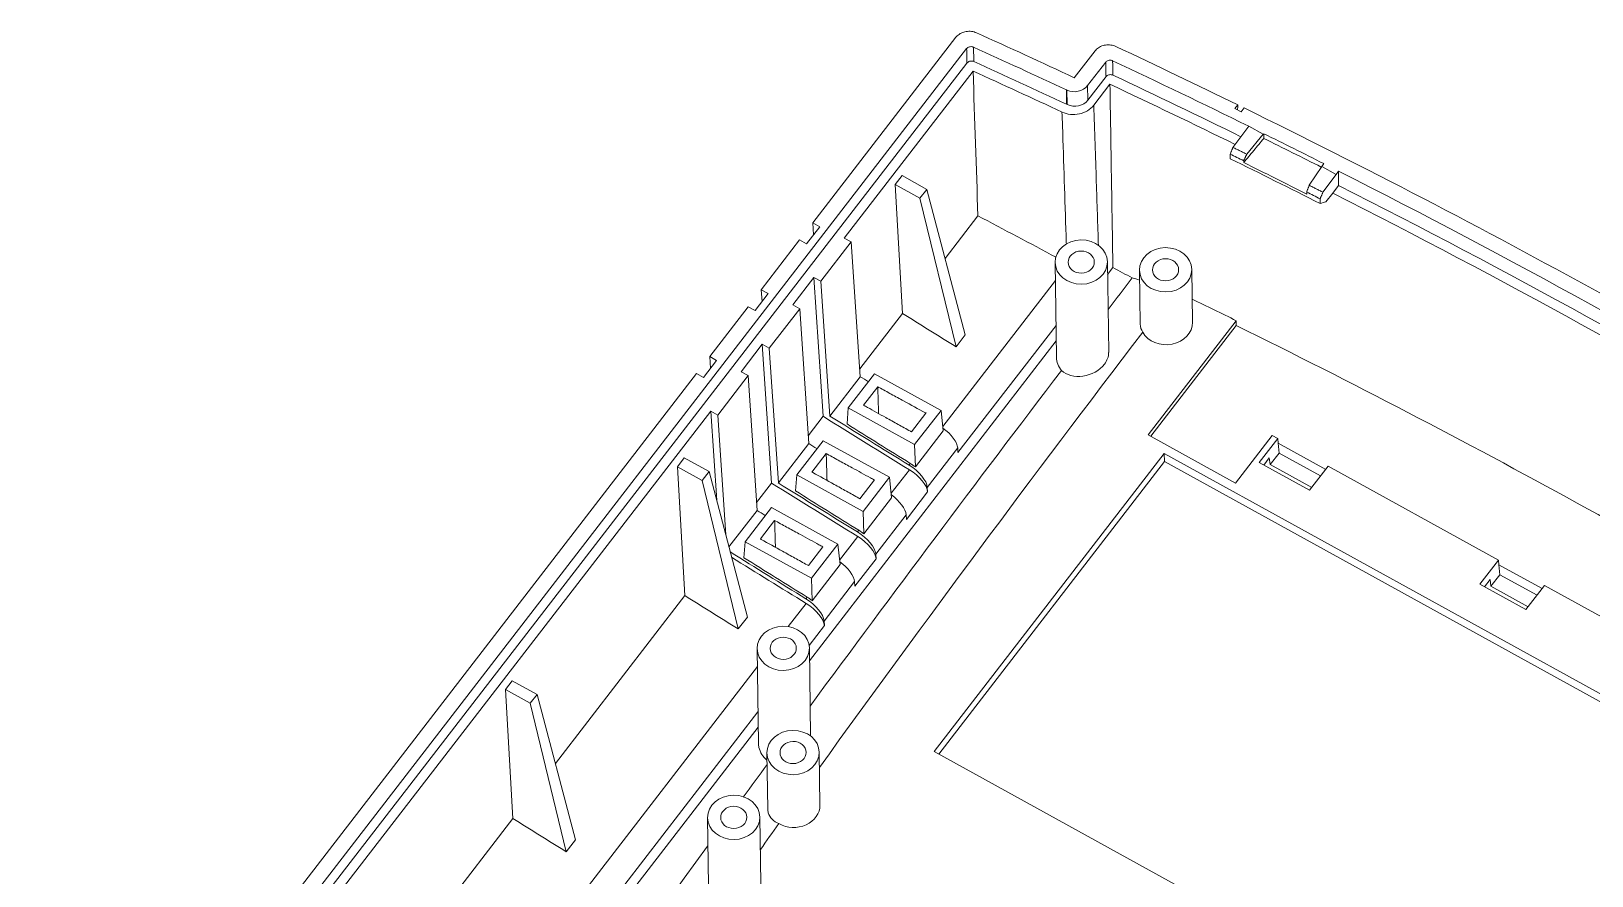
# Model space of a CAD drawing. Extents: x 28 to 864, y 245 to 592.
# Drawn here: x 351.93 to 399.7, y 300.69 to 326.54 of the extents above; entities that cross this region are included whole.
import ezdxf

# ---------------------------------------------------------------- set-up
doc = ezdxf.new("R2010")
doc.units = 0
doc.header["$MEASUREMENT"] = 0
doc.layers.add('10', color=7, linetype='Continuous')

msp = doc.modelspace()

# ---------------------------------------------------------------- linework, layer by layer
at = {"linetype": 'Continuous', "lineweight": 9}
msp.add_line((388.773, 324.176), (388.967, 324.081), dxfattribs=at)
at = {"layer": '10', "color": 7, "linetype": 'Continuous', "lineweight": 9}
for p, q in [((375.852, 320.679), (380.234, 326.358)), ((380.561, 326.011), (351.926, 288.904)), ((383.857, 325.121), (384.492, 325.944)), ((352.079, 288.647), (380.572, 325.57)), ((380.758, 325.323), (376.815, 320.213)), ((384.817, 325.595), (384.265, 324.879)), ((384.265, 324.879), (384.275, 324.438)), ((384.275, 324.438), (384.828, 325.154)), ((384.948, 324.921), (384.453, 324.279)), ((383.614, 324.315), (383.615, 324.751)), ((383.63, 324.744), (383.615, 324.751)), ((383.641, 324.303), (383.63, 324.744)), ((383.614, 324.315), (383.641, 324.303)), ((388.773, 324.176), (388.861, 324.29)), ((388.967, 324.081), (389.055, 324.195)), ((389.196, 323.637), (388.714, 322.988)), ((389.196, 323.637), (389.642, 323.391)), ((389.136, 322.781), (389.642, 323.391)), ((389.657, 323.409), (389.642, 323.391)), ((388.63, 322.643), (388.628, 322.785)), ((389.042, 322.581), (389.043, 322.524)), ((391.43, 322.405), (391.491, 322.493)), ((378.584, 322.124), (378.373, 321.852)), ((378.584, 322.124), (379.344, 321.705)), ((391.43, 322.405), (391.049, 321.828)), ((391.43, 322.405), (391.872, 322.162)), ((391.468, 321.618), (391.872, 322.162)), ((391.872, 322.162), (391.949, 322.261)), ((378.601, 317.908), (378.373, 321.852)), ((378.373, 321.852), (379.133, 321.433)), ((379.133, 321.433), (379.344, 321.705)), ((379.344, 321.705), (380.516, 317.253)), ((390.97, 321.622), (390.971, 321.562)), ((391.561, 321.326), (391.766, 321.591)), ((391.766, 321.591), (391.947, 321.826)), ((379.133, 321.433), (380.236, 316.889)), ((391.383, 321.269), (391.381, 321.414)), ((376.067, 320.561), (375.663, 320.039)), ((376.067, 320.561), (375.852, 320.679)), ((375.877, 320.315), (375.852, 320.679)), ((380.907, 320.896), (379.9, 319.592)), ((374.274, 318.634), (375.449, 320.157)), ((375.663, 320.039), (375.449, 320.157)), ((377.029, 320.095), (376.099, 318.89)), ((376.815, 320.213), (377.029, 320.095)), ((377.306, 315.97), (377.029, 320.095)), ((383.269, 319.467), (383.311, 316.568)), ((384.909, 316.708), (384.869, 319.49)), ((384.874, 319.1), (385.038, 319.312)), ((385.851, 319.232), (385.875, 317.561)), ((387.474, 317.638), (387.451, 319.255)), ((375.885, 319.008), (375.236, 318.167)), ((375.885, 319.008), (376.099, 318.89)), ((376.17, 314.758), (375.885, 319.008)), ((376.376, 314.765), (376.099, 318.89)), ((379.83, 314.449), (383.277, 318.917)), ((374.488, 318.515), (374.084, 317.993)), ((374.488, 318.515), (374.274, 318.634)), ((374.298, 318.269), (374.274, 318.634)), ((375.236, 318.167), (375.45, 318.049)), ((372.695, 316.588), (373.87, 318.111)), ((374.084, 317.993), (373.87, 318.111)), ((375.45, 318.049), (374.52, 316.844)), ((375.727, 313.924), (375.45, 318.049)), ((378.601, 317.908), (377.29, 316.209)), ((386.119, 314.19), (388.816, 317.684)), ((380.516, 317.253), (380.236, 316.889)), ((383.297, 317.536), (380.296, 313.648)), ((386.195, 314.148), (388.811, 317.538)), ((374.306, 316.962), (373.657, 316.121)), ((374.306, 316.962), (374.52, 316.844)), ((374.591, 312.712), (374.306, 316.962)), ((374.797, 312.719), (374.52, 316.844)), ((375.752, 307.278), (383.303, 317.064)), ((372.909, 316.469), (372.505, 315.947)), ((372.909, 316.469), (372.695, 316.588)), ((372.719, 316.224), (372.695, 316.588)), ((359.362, 299.31), (372.291, 316.065)), ((372.505, 315.947), (372.291, 316.065)), ((373.871, 316.003), (372.941, 314.798)), ((373.657, 316.121), (373.871, 316.003)), ((374.148, 311.878), (373.871, 316.003)), ((377.306, 315.97), (376.376, 314.765)), ((377.743, 316.058), (376.936, 315.013)), ((379.777, 314.938), (377.743, 316.058)), ((377.841, 315.662), (377.405, 315.097)), ((372.727, 314.916), (360.324, 298.844)), ((372.727, 314.916), (372.941, 314.798)), ((372.911, 312.182), (372.727, 314.916)), ((376.9, 314.523), (376.936, 315.013)), ((376.936, 315.013), (378.97, 313.892)), ((378.874, 314.281), (379.317, 314.855)), ((378.97, 313.892), (379.777, 314.938)), ((379.844, 314.312), (379.777, 314.938)), ((373.187, 311.131), (372.941, 314.798)), ((376.17, 314.758), (375.711, 314.163)), ((375.727, 313.924), (374.797, 312.719)), ((376.165, 314.012), (375.358, 312.967)), ((378.198, 312.892), (376.165, 314.012)), ((378.991, 313.207), (378.97, 313.892)), ((378.991, 313.207), (379.844, 314.312)), ((388.796, 312.715), (386.119, 314.19)), ((389.918, 314.17), (388.796, 312.715)), ((389.517, 313.344), (390.084, 314.078)), ((389.918, 314.17), (390.084, 314.078)), ((390.084, 314.078), (390.097, 313.936)), ((390.097, 313.936), (391.553, 313.134)), ((390.097, 313.936), (390.125, 313.633)), ((371.917, 313.486), (371.707, 313.213)), ((371.917, 313.486), (372.678, 313.067)), ((376.262, 313.616), (375.827, 313.051)), ((380.287, 313.789), (379.357, 312.584)), ((379.566, 304.495), (386.607, 313.619)), ((380.287, 313.789), (380.296, 313.648)), ((386.607, 313.619), (405.912, 302.981)), ((386.616, 313.372), (386.607, 313.619)), ((389.657, 313.266), (389.825, 313.483)), ((389.852, 313.279), (389.825, 313.483)), ((389.852, 313.279), (390.125, 313.633)), ((390.125, 313.633), (391.397, 312.932)), ((371.934, 309.269), (371.707, 313.213)), ((371.707, 313.213), (372.467, 312.794)), ((372.467, 312.794), (372.678, 313.067)), ((372.678, 313.067), (373.85, 308.615)), ((375.321, 312.477), (375.358, 312.967)), ((375.358, 312.967), (377.392, 311.846)), ((378.251, 312.403), (378.807, 313.124)), ((378.798, 313.266), (378.837, 313.317)), ((379.706, 304.418), (386.616, 313.372)), ((386.616, 313.372), (405.781, 302.811)), ((391.059, 312.494), (389.517, 313.344)), ((391.124, 312.578), (389.852, 313.279)), ((391.626, 313.228), (391.059, 312.494)), ((391.626, 313.228), (396.841, 310.354)), ((372.467, 312.794), (373.569, 308.251)), ((374.591, 312.712), (374.132, 312.117)), ((377.296, 312.235), (377.738, 312.809)), ((377.392, 311.846), (378.198, 312.892)), ((378.265, 312.266), (378.198, 312.892)), ((379.366, 312.443), (378.717, 311.602)), ((379.357, 312.584), (379.366, 312.443)), ((373.779, 310.921), (374.586, 311.966)), ((374.586, 311.966), (376.62, 310.846)), ((377.413, 311.161), (378.265, 312.266)), ((374.148, 311.878), (373.285, 310.76)), ((374.683, 311.57), (374.248, 311.005)), ((377.413, 311.161), (377.392, 311.846)), ((378.708, 311.743), (377.778, 310.538)), ((378.708, 311.743), (378.717, 311.602)), ((376.672, 310.357), (377.228, 311.078)), ((377.219, 311.22), (377.258, 311.271)), ((373.742, 310.431), (373.779, 310.921)), ((375.813, 309.8), (373.779, 310.921)), ((375.717, 310.189), (376.159, 310.763)), ((376.62, 310.846), (375.813, 309.8)), ((376.686, 310.22), (376.62, 310.846)), ((377.778, 310.538), (377.788, 310.397)), ((375.834, 309.115), (376.686, 310.22)), ((377.788, 310.397), (377.139, 309.556)), ((396.274, 309.62), (396.841, 310.354)), ((396.841, 310.354), (396.854, 310.212)), ((396.854, 310.212), (398.176, 309.484)), ((396.854, 310.212), (396.882, 309.91)), ((375.834, 309.115), (375.813, 309.8)), ((377.129, 309.697), (376.199, 308.492)), ((377.129, 309.697), (377.139, 309.556)), ((397.683, 308.844), (396.274, 309.62)), ((396.415, 309.543), (396.582, 309.759)), ((396.609, 309.555), (396.582, 309.759)), ((396.609, 309.555), (396.882, 309.91)), ((398.021, 309.282), (396.882, 309.91)), ((397.683, 308.844), (398.249, 309.578)), ((398.249, 309.578), (403.465, 306.704)), ((371.934, 309.269), (367.971, 304.134)), ((375.64, 309.174), (375.679, 309.225)), ((397.747, 308.928), (396.609, 309.555)), ((373.85, 308.615), (373.569, 308.251)), ((375.102, 308.323), (375.649, 309.032)), ((376.209, 308.351), (375.741, 307.744)), ((376.199, 308.492), (376.209, 308.351)), ((375.785, 304.971), (375.747, 307.669)), ((374.147, 307.646), (374.188, 304.747)), ((363.316, 293.05), (374.155, 307.096)), ((366.654, 306.666), (366.444, 306.393)), ((366.672, 302.449), (366.444, 306.393)), ((366.444, 306.393), (367.204, 305.974)), ((366.654, 306.666), (367.415, 306.247)), ((367.204, 305.974), (367.415, 306.247)), ((367.415, 306.247), (368.587, 301.795)), ((367.204, 305.974), (368.306, 301.431)), ((374.174, 305.715), (363.806, 292.279)), ((358.311, 284.677), (374.181, 305.242)), ((374.448, 304.455), (374.473, 302.731)), ((376.071, 302.861), (376.048, 304.478)), ((398.871, 293.856), (379.566, 304.495)), ((366.672, 302.449), (362.708, 297.314)), ((372.632, 302.471), (372.672, 299.705)), ((374.271, 299.787), (374.232, 302.493)), ((368.587, 301.795), (368.306, 301.431))]:
    msp.add_line(p, q, dxfattribs=at)
for centre, major_axis, ratio, start_param, end_param in [((265.586, 144.427), (243.455, 3.47), 0.846772, 1.051487, 1.065505), ((265.586, 144.427), (-242.957, -3.463), 0.846772, 4.19308, 4.206421), ((265.586, 144.427), (245.055, 3.493), 0.846772, 1.031647, 1.049187), ((265.592, 144.001), (-242.627, -3.458), 0.846772, 4.192989, 4.20578), ((265.592, 144.001), (242.943, 3.462), 0.846772, 1.051487, 1.064776), ((265.586, 144.427), (-244.556, -3.485), 0.846772, 4.170466, 4.190096), ((383.863, 325.1), (0.48, 0.007), 0.846987, 4.193604, 5.69111), ((265.592, 144.001), (-244.212, -3.481), 0.846772, 4.17163, 4.189716), ((265.592, 144.001), (244.542, 3.485), 0.846772, 1.029992, 1.04845), ((383.874, 324.659), (0.48, 0.007), 0.846987, 4.193604, 5.69111), ((265.586, 144.427), (245.055, 3.493), 0.846772, 0.926228, 1.030732), ((265.586, 144.427), (-244.556, -3.485), 0.846772, 4.159556, 4.168278), ((265.589, 144.171), (243.519, 3.471), 0.846772, 1.015936, 1.029088), ((265.586, 144.427), (-244.556, -3.485), 0.846772, 4.082776, 4.15737), ((265.592, 144.001), (-244.212, -3.481), 0.846772, 4.083829, 4.157422), ((265.592, 144.001), (244.542, 3.485), 0.846772, 0.942309, 1.015779), ((265.662, 139.065), (243.726, 3.474), 0.846772, 1.029045, 1.035463), ((395.259, 402.058), (-138.312, 107.452), 0.448723, 1.792253, 1.80348), ((1006.233, -20.899), (739.304, 10.537), 0.846772, 2.554073, 2.579156), ((386.674, 317.626), (0.8, 0.011), 0.846772, 3.572029, 6.283134), ((265.664, 138.929), (243.712, 3.473), 0.846772, 0.928282, 1.029048), ((392.926, 399.035), (138.457, -106.846), 0.441337, 4.933646, 4.935362), ((391.996, 397.83), (138.66, -107.002), 0.441337, 4.93239, 4.950481), ((391.996, 397.83), (138.457, -106.846), 0.441337, 4.933646, 4.950284), ((395.367, 402.198), (-137.031, 108.689), 0.470842, 1.801625, 1.814965), ((379.672, 314.115), (-0.583, 0.45), 0.441337, 3.513818, 4.772298), ((391.347, 396.989), (138.457, -106.846), 0.441337, 4.933646, 4.935362), ((378.742, 312.91), (0.583, -0.45), 0.441337, 0.372226, 1.808691), ((378.752, 312.768), (-0.583, 0.45), 0.441337, 3.513818, 4.950481), ((378.767, 312.943), (-0.577, 0.457), 0.470842, 4.69718, 4.956558), ((390.417, 395.784), (138.66, -107.002), 0.441337, 4.93239, 4.950481), ((390.417, 395.784), (138.457, -106.846), 0.441337, 4.933646, 4.950284), ((393.788, 400.152), (-137.031, 108.689), 0.470842, 1.801625, 1.814965), ((378.093, 312.069), (-0.583, 0.45), 0.441337, 3.513818, 4.772298), ((389.768, 394.943), (138.457, -106.846), 0.441337, 4.933646, 4.935362), ((377.163, 310.864), (0.583, -0.45), 0.441337, 0.372226, 1.808691), ((377.173, 310.722), (-0.583, 0.45), 0.441337, 3.513818, 4.950481), ((377.188, 310.897), (-0.577, 0.457), 0.470842, 4.69718, 4.956558), ((388.838, 393.738), (138.457, -106.846), 0.441337, 4.934385, 4.950284), ((388.838, 393.738), (138.66, -107.002), 0.441337, 4.934834, 4.950481), ((392.209, 398.106), (-137.031, 108.689), 0.470842, 1.801625, 1.814965), ((376.514, 310.023), (-0.583, 0.45), 0.441337, 3.513818, 4.772298), ((388.593, 393.42), (-138.312, 107.453), 0.448724, 1.792254, 1.803481), ((375.584, 308.818), (0.583, -0.45), 0.441337, 0.372226, 1.808691), ((375.61, 308.851), (-0.577, 0.457), 0.470842, 4.69718, 4.956558), ((375.594, 308.676), (-0.583, 0.45), 0.441337, 3.513818, 4.950481), ((383.33, 386.6), (-138.312, 107.452), 0.448723, 1.792253, 1.803481), ((375.271, 302.85), (-0.8, -0.011), 0.846772, 0.952857, 3.14157), ((1006.233, -20.899), (739.304, 10.537), 0.846772, 2.582369, 2.583851)]:
    msp.add_ellipse(centre, major_axis=major_axis, ratio=ratio, start_param=start_param, end_param=end_param, dxfattribs=at)
for centre, major_axis in [((384.069, 319.479), (-0.8, -0.011)), ((384.069, 319.479), (-0.4, -0.006)), ((386.651, 319.243), (-0.8, -0.011)), ((386.651, 319.243), (-0.4, -0.006)), ((374.947, 307.658), (0.8, 0.011)), ((374.947, 307.658), (0.4, 0.006)), ((375.248, 304.467), (0.8, 0.011)), ((375.248, 304.467), (0.4, 0.006)), ((373.432, 302.482), (0.8, 0.011)), ((373.432, 302.482), (0.4, 0.006))]:
    msp.add_ellipse(centre, major_axis=major_axis, ratio=0.846772, dxfattribs=at)
for points, knots in [([(380.863, 326.495), (380.815, 326.517), (380.763, 326.531), (380.71, 326.538), (380.657, 326.545), (380.602, 326.544), (380.549, 326.536), (380.496, 326.527), (380.444, 326.511), (380.397, 326.488), (380.351, 326.466), (380.308, 326.436), (380.273, 326.401), (380.259, 326.387), (380.246, 326.373), (380.234, 326.358)], [0, 0, 0, 0, 0.227586, 0.227586, 0.227586, 0.455181, 0.455181, 0.455181, 0.682643, 0.682643, 0.682643, 0.910063, 0.910063, 0.910063, 1, 1, 1, 1]), ([(380.561, 326.011), (380.571, 326.024), (380.584, 326.035), (380.598, 326.045), (380.612, 326.054), (380.628, 326.061), (380.645, 326.066), (380.662, 326.071), (380.681, 326.073), (380.699, 326.073), (380.716, 326.073), (380.735, 326.07), (380.751, 326.065), (380.758, 326.062), (380.765, 326.06), (380.771, 326.057)], [0, 0, 0, 0, 0.227446, 0.227446, 0.227446, 0.454895, 0.454895, 0.454895, 0.682311, 0.682311, 0.682311, 0.909716, 0.909716, 0.909716, 1, 1, 1, 1]), ([(380.572, 325.57), (380.57, 325.644), (380.568, 325.718), (380.567, 325.792), (380.565, 325.865), (380.563, 325.938), (380.561, 326.011)], [0, 0, 0, 0, 0.502932, 0.502932, 0.502932, 1, 1, 1, 1]), ([(380.771, 326.057), (380.772, 325.998), (380.774, 325.939), (380.775, 325.881), (380.777, 325.792), (380.78, 325.704), (380.782, 325.616)], [0, 0, 0, 0, 0.399888, 0.399888, 0.399888, 1, 1, 1, 1]), ([(385.127, 326.078), (385.08, 326.1), (385.028, 326.116), (384.975, 326.123), (384.922, 326.131), (384.867, 326.131), (384.814, 326.123), (384.761, 326.115), (384.709, 326.1), (384.662, 326.078), (384.615, 326.056), (384.572, 326.026), (384.536, 325.992), (384.52, 325.977), (384.505, 325.961), (384.492, 325.944)], [0, 0, 0, 0, 0.224943, 0.224943, 0.224943, 0.449895, 0.449895, 0.449895, 0.674729, 0.674729, 0.674729, 0.899662, 0.899662, 0.899662, 1, 1, 1, 1]), ([(380.782, 325.616), (380.766, 325.623), (380.748, 325.628), (380.731, 325.63), (380.713, 325.633), (380.695, 325.632), (380.677, 325.629), (380.659, 325.627), (380.642, 325.621), (380.627, 325.614), (380.611, 325.606), (380.597, 325.596), (380.586, 325.585), (380.581, 325.58), (380.576, 325.575), (380.571, 325.569)], [0, 0, 0, 0, 0.227438, 0.227438, 0.227438, 0.454879, 0.454879, 0.454879, 0.682287, 0.682287, 0.682287, 0.909684, 0.909684, 0.909684, 1, 1, 1, 1]), ([(384.817, 325.595), (384.827, 325.608), (384.84, 325.619), (384.854, 325.629), (384.868, 325.638), (384.885, 325.645), (384.902, 325.65), (384.919, 325.655), (384.937, 325.657), (384.955, 325.657), (384.973, 325.657), (384.991, 325.654), (385.007, 325.649), (385.015, 325.646), (385.022, 325.643), (385.029, 325.64)], [0, 0, 0, 0, 0.224982, 0.224982, 0.224982, 0.449967, 0.449967, 0.449967, 0.674917, 0.674917, 0.674917, 0.899856, 0.899856, 0.899856, 1, 1, 1, 1]), ([(384.828, 325.154), (384.826, 325.228), (384.825, 325.302), (384.823, 325.376), (384.821, 325.449), (384.819, 325.522), (384.817, 325.595)], [0, 0, 0, 0, 0.50303, 0.50303, 0.50303, 1, 1, 1, 1]), ([(385.029, 325.64), (385.031, 325.581), (385.032, 325.522), (385.034, 325.464), (385.036, 325.375), (385.038, 325.287), (385.04, 325.199)], [0, 0, 0, 0, 0.399886, 0.399886, 0.399886, 1, 1, 1, 1]), ([(385.04, 325.199), (385.024, 325.206), (385.007, 325.211), (384.989, 325.214), (384.972, 325.216), (384.953, 325.216), (384.936, 325.214), (384.918, 325.211), (384.901, 325.206), (384.885, 325.199), (384.869, 325.191), (384.855, 325.182), (384.843, 325.17), (384.837, 325.165), (384.833, 325.16), (384.828, 325.154)], [0, 0, 0, 0, 0.224974, 0.224974, 0.224974, 0.449951, 0.449951, 0.449951, 0.674893, 0.674893, 0.674893, 0.899825, 0.899825, 0.899825, 1, 1, 1, 1]), ([(385.038, 319.312), (385.023, 320.246), (385.008, 321.18), (384.993, 322.113), (384.978, 323.049), (384.963, 323.985), (384.948, 324.921)], [0, 0, 0, 0, 0.499475, 0.499475, 0.499475, 1, 1, 1, 1]), ([(383.48, 324.072), (383.642, 323.996), (383.835, 323.976), (384.191, 324.051), (384.351, 324.147), (384.453, 324.279)], [0, 0, 0, 0, 0.5, 0.5, 1, 1, 1, 1]), ([(383.614, 320.028), (383.611, 320.115), (383.608, 320.202), (383.605, 320.29), (383.568, 321.409), (383.531, 322.529), (383.494, 323.648), (383.489, 323.789), (383.485, 323.931), (383.48, 324.072)], [0, 0, 0, 0, 0.064752, 0.064752, 0.064752, 0.895187, 0.895187, 0.895187, 1, 1, 1, 1]), ([(384.453, 324.279), (384.479, 323.497), (384.505, 322.715), (384.531, 321.933), (384.552, 321.28), (384.574, 320.626), (384.596, 319.973)], [0, 0, 0, 0, 0.54482, 0.54482, 0.54482, 1, 1, 1, 1]), ([(389.656, 323.264), (389.554, 323.141), (389.452, 323.018), (389.35, 322.894), (389.248, 322.771), (389.145, 322.648), (389.043, 322.524)], [0, 0, 0, 0, 0.5, 0.5, 0.5, 1, 1, 1, 1]), ([(391.947, 321.826), (391.948, 321.953), (391.948, 322.079), (391.949, 322.206), (391.949, 322.225), (391.949, 322.243), (391.949, 322.261)], [0, 0, 0, 0, 0.872567, 0.872567, 0.872567, 1, 1, 1, 1]), ([(383.31, 316.572), (383.311, 316.565), (383.311, 316.558), (383.315, 316.417), (383.369, 316.278), (383.463, 316.161)], [0, 0, 0, 0, 0.025935, 0.025935, 1, 1, 1, 1]), ([(384.906, 316.708), (384.907, 316.589), (384.865, 316.463), (384.637, 316.164), (384.378, 316.023), (383.866, 315.954), (383.613, 316.02), (383.463, 316.161)], [0, 0, 0, 0, 0.22925, 0.22925, 0.614625, 0.614625, 1, 1, 1, 1]), ([(379.318, 314.854), (379.311, 314.858), (379.305, 314.861), (379.299, 314.865), (379.077, 314.986), (378.855, 315.107), (378.633, 315.229), (378.507, 315.298), (378.381, 315.366), (378.255, 315.435), (378.13, 315.504), (378.004, 315.573), (377.878, 315.641), (377.866, 315.648), (377.853, 315.655), (377.841, 315.662)], [0, 0, 0, 0, 0.0121, 0.0121, 0.0121, 0.463455, 0.463455, 0.463455, 0.719156, 0.719156, 0.719156, 0.974858, 0.974858, 0.974858, 1, 1, 1, 1]), ([(377.866, 314.841), (377.863, 314.936), (377.86, 315.03), (377.857, 315.124), (377.852, 315.303), (377.846, 315.482), (377.841, 315.662)], [0, 0, 0, 0, 0.344558, 0.344558, 0.344558, 1, 1, 1, 1]), ([(377.405, 315.097), (377.445, 315.076), (377.484, 315.054), (377.523, 315.032), (377.711, 314.928), (377.898, 314.823), (378.086, 314.719), (378.211, 314.65), (378.337, 314.58), (378.462, 314.51), (378.587, 314.441), (378.712, 314.371), (378.838, 314.302), (378.85, 314.295), (378.862, 314.288), (378.874, 314.281)], [0, 0, 0, 0, 0.079921, 0.079921, 0.079921, 0.463473, 0.463473, 0.463473, 0.719175, 0.719175, 0.719175, 0.974877, 0.974877, 0.974877, 1, 1, 1, 1]), ([(377.738, 312.809), (377.699, 312.83), (377.66, 312.852), (377.62, 312.873), (377.432, 312.976), (377.243, 313.08), (377.054, 313.183), (376.928, 313.252), (376.802, 313.32), (376.677, 313.389), (376.551, 313.458), (376.425, 313.527), (376.299, 313.595), (376.287, 313.602), (376.274, 313.609), (376.262, 313.616)], [0, 0, 0, 0, 0.079902, 0.079902, 0.079902, 0.463455, 0.463455, 0.463455, 0.719156, 0.719156, 0.719156, 0.974858, 0.974858, 0.974858, 1, 1, 1, 1]), ([(376.287, 312.795), (376.284, 312.89), (376.282, 312.984), (376.279, 313.078), (376.273, 313.257), (376.268, 313.436), (376.262, 313.616)], [0, 0, 0, 0, 0.344558, 0.344558, 0.344558, 1, 1, 1, 1]), ([(375.827, 313.051), (375.834, 313.047), (375.842, 313.043), (375.85, 313.038), (376.069, 312.916), (376.288, 312.795), (376.507, 312.673), (376.633, 312.604), (376.758, 312.534), (376.883, 312.464), (377.008, 312.395), (377.133, 312.325), (377.259, 312.256), (377.271, 312.249), (377.283, 312.242), (377.296, 312.235)], [0, 0, 0, 0, 0.016188, 0.016188, 0.016188, 0.463473, 0.463473, 0.463473, 0.719175, 0.719175, 0.719175, 0.974877, 0.974877, 0.974877, 1, 1, 1, 1]), ([(376.159, 310.763), (376.12, 310.784), (376.081, 310.806), (376.041, 310.827), (375.853, 310.93), (375.664, 311.034), (375.475, 311.137), (375.349, 311.206), (375.224, 311.274), (375.098, 311.343), (374.972, 311.412), (374.846, 311.481), (374.72, 311.549), (374.708, 311.556), (374.696, 311.563), (374.683, 311.57)], [0, 0, 0, 0, 0.079902, 0.079902, 0.079902, 0.463455, 0.463455, 0.463455, 0.719156, 0.719156, 0.719156, 0.974858, 0.974858, 0.974858, 1, 1, 1, 1]), ([(374.709, 310.749), (374.706, 310.844), (374.703, 310.938), (374.7, 311.032), (374.694, 311.211), (374.689, 311.39), (374.683, 311.57)], [0, 0, 0, 0, 0.344558, 0.344558, 0.344558, 1, 1, 1, 1]), ([(374.248, 311.005), (374.256, 311.001), (374.264, 310.997), (374.271, 310.992), (374.49, 310.87), (374.709, 310.749), (374.928, 310.627), (375.054, 310.558), (375.179, 310.488), (375.304, 310.418), (375.429, 310.349), (375.555, 310.279), (375.68, 310.21), (375.692, 310.203), (375.704, 310.196), (375.717, 310.189)], [0, 0, 0, 0, 0.016188, 0.016188, 0.016188, 0.463473, 0.463473, 0.463473, 0.719175, 0.719175, 0.719175, 0.974877, 0.974877, 0.974877, 1, 1, 1, 1]), ([(374.447, 304.232), (374.322, 304.337), (374.235, 304.475), (374.194, 304.665), (374.189, 304.706), (374.188, 304.747)], [0, 0, 0, 0, 0.783502, 0.783502, 1, 1, 1, 1]), ([(374.473, 302.748), (374.473, 302.706), (374.479, 302.665), (374.534, 302.478), (374.653, 302.358), (374.815, 302.291)], [0, 0, 0, 0, 0.211122, 0.211122, 1, 1, 1, 1])]:
    msp.add_open_spline(points, degree=3, knots=knots, dxfattribs=at)
for points, degree in [([(380.907, 320.896), (380.857, 322.372), (380.807, 323.847), (380.758, 325.323)], 3), ([(388.861, 324.29), (388.859, 324.238), (388.857, 324.187), (388.855, 324.136)], 3), ([(388.628, 322.785), (388.714, 322.988)], 1), ([(388.714, 322.988), (389.136, 322.781)], 1), ([(389.657, 323.409), (389.657, 323.361), (389.657, 323.313), (389.656, 323.264)], 3), ([(391.417, 322.385), (390.832, 322.68), (390.245, 322.973), (389.656, 323.264)], 3), ([(389.042, 322.581), (388.904, 322.649), (388.766, 322.717), (388.628, 322.785)], 3), ([(389.136, 322.781), (389.042, 322.581)], 1), ([(389.043, 322.524), (389.688, 322.206), (390.33, 321.885), (390.971, 321.562)], 3), ([(390.97, 321.622), (391.049, 321.828)], 1), ([(391.381, 321.414), (391.244, 321.483), (391.107, 321.553), (390.97, 321.622)], 3), ([(391.049, 321.828), (391.468, 321.617)], 1), ([(391.468, 321.617), (391.381, 321.414)], 1), ([(391.383, 321.269), (391.443, 321.288), (391.502, 321.307), (391.561, 321.326)], 3), ([(380.907, 320.896), (381.707, 320.473), (382.506, 320.049), (383.303, 319.626)], 3), ([(385.038, 319.312), (385.236, 319.206), (385.433, 319.1), (385.631, 318.994)], 3), ([(385.631, 318.994), (385.384, 318.672), (385.136, 318.35), (384.889, 318.027)], 3), ([(385.631, 318.994), (385.706, 318.972), (385.781, 318.95), (385.855, 318.927)], 3), ([(388.816, 317.684), (388.814, 317.636), (388.813, 317.587), (388.811, 317.538)], 3), ([(385.951, 317.333), (385.902, 317.406), (385.878, 317.491), (385.877, 317.58)], 3), ([(383.463, 316.161), (380.87, 312.754), (378.305, 309.331), (375.77, 305.891)], 3), ([(374.452, 304.098), (374.209, 303.766), (373.966, 303.434), (373.723, 303.101)], 3), ([(372.63, 301.601), (368.822, 296.36), (365.081, 291.08), (361.412, 285.76)], 3)]:
    msp.add_open_spline(points, degree=degree, dxfattribs=at)

doc.saveas('drawing.dxf')
